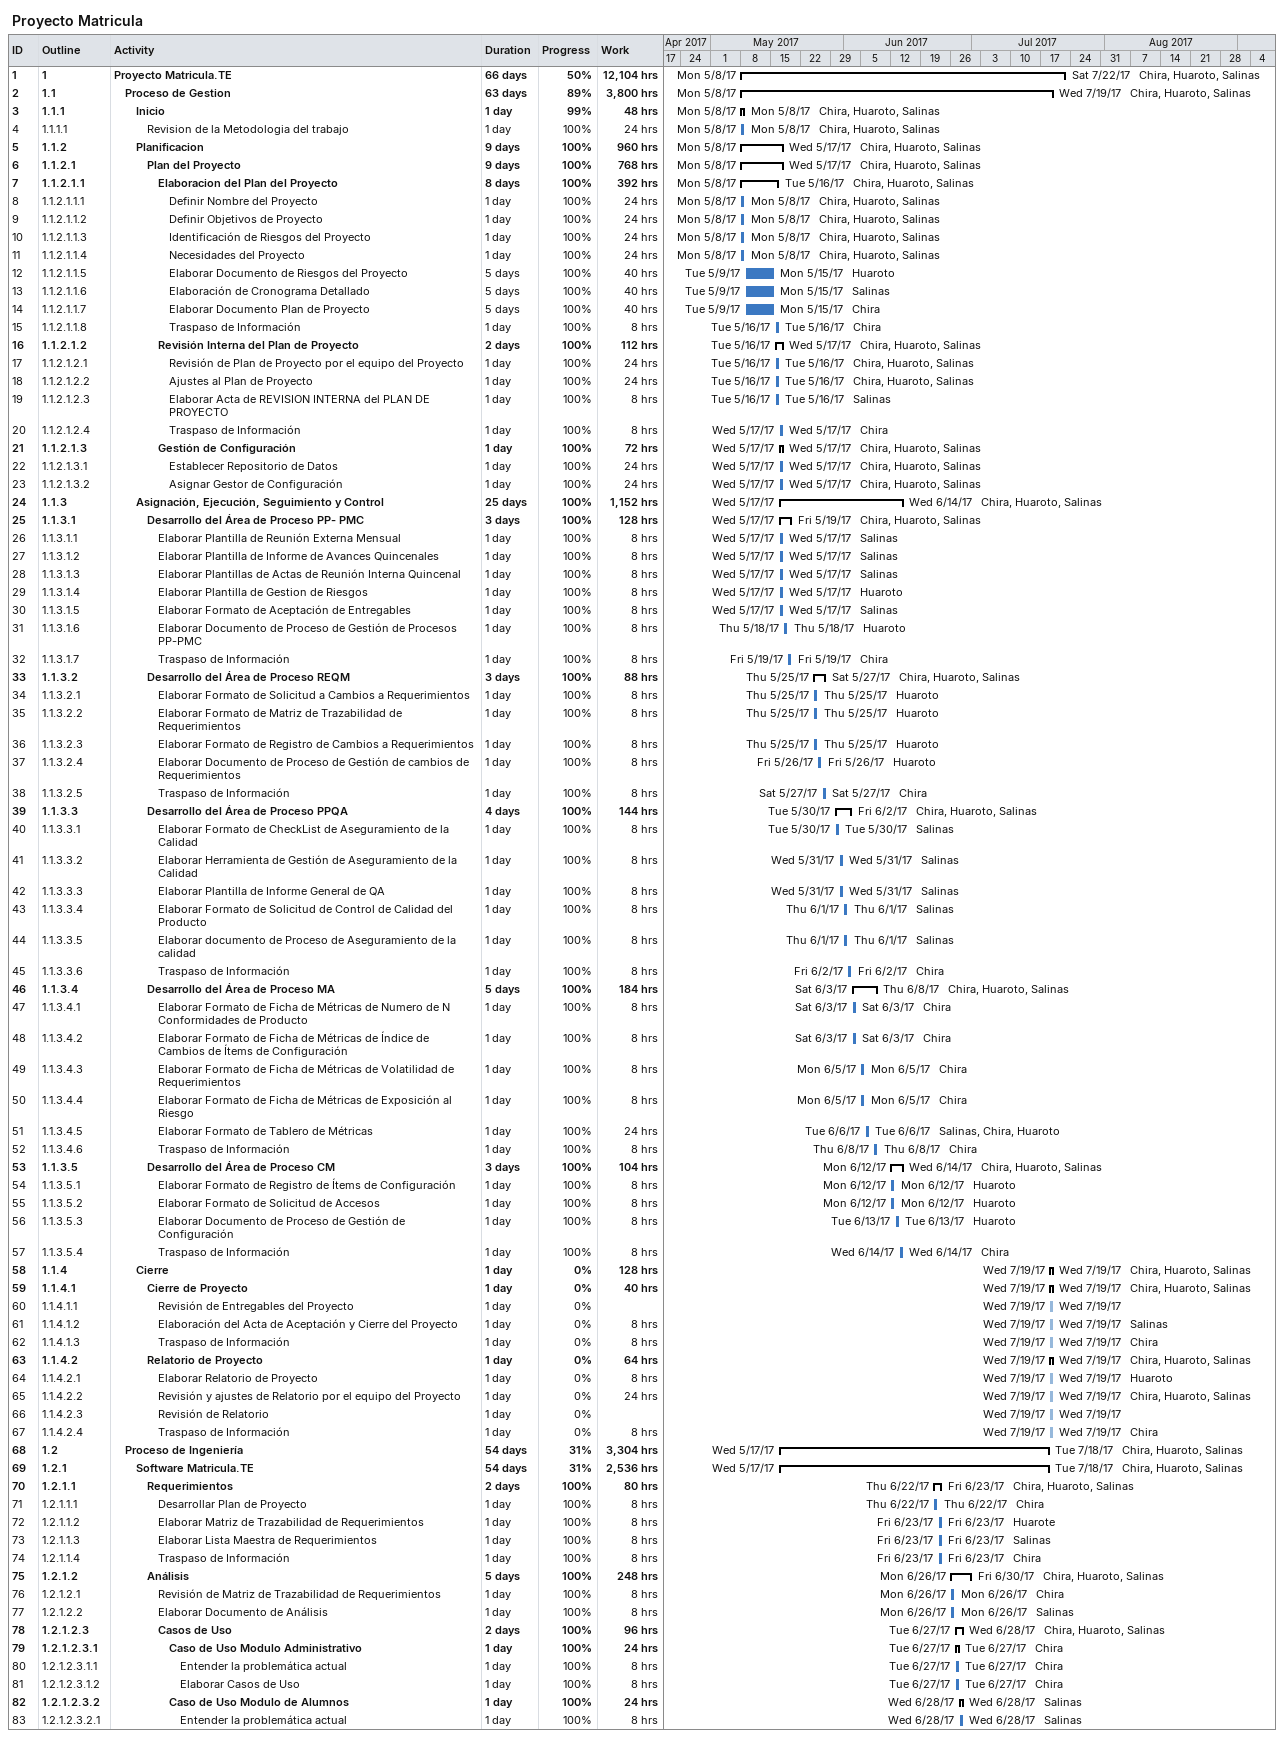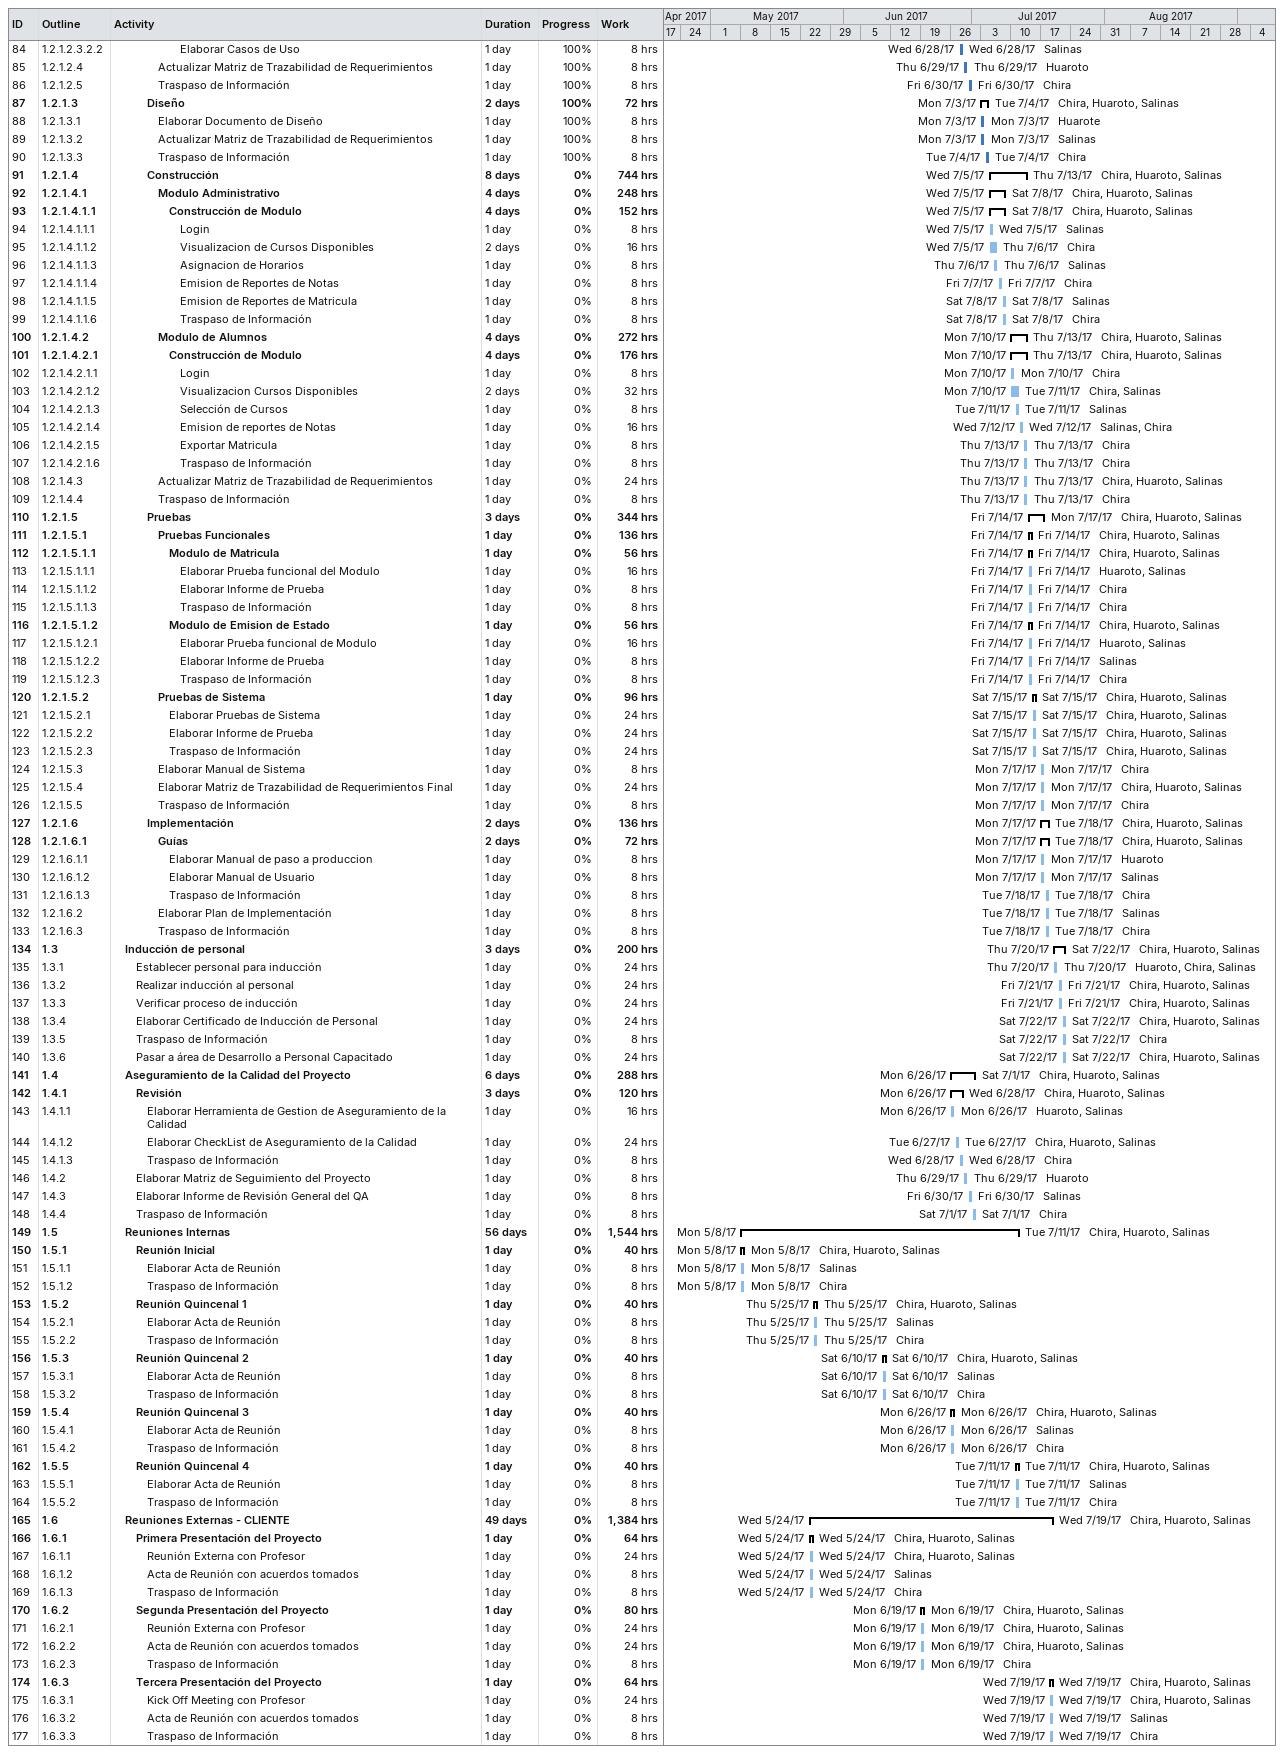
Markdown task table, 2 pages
Proyecto Matricula

| ID | WBS | Task | Duration | Start | Finish | Resources | % complete | Work (h) |
|---|---|---|---|---|---|---|---|---|
| 1 | 1 | **Proyecto Matricula.TE** | 66d | 2017-05-08 | 2017-07-22 | Chira, Huaroto, Salinas | 50 | 12104 |
| 2 | 1.1 | **Proceso de Gestion** | 63d | 2017-05-08 | 2017-07-19 | Chira, Huaroto, Salinas | 89 | 3800 |
| 3 | 1.1.1 | **Inicio** | 1d | 2017-05-08 | 2017-05-08 | Chira, Huaroto, Salinas | 99 | 48 |
| 4 | 1.1.1.1 | Revision de la Metodologia del trabajo | 1d | 2017-05-08 | 2017-05-08 | Chira, Huaroto, Salinas | 100 | 24 |
| 5 | 1.1.2 | **Planificacion** | 9d | 2017-05-08 | 2017-05-17 | Chira, Huaroto, Salinas | 100 | 960 |
| 6 | 1.1.2.1 | **Plan del Proyecto** | 9d | 2017-05-08 | 2017-05-17 | Chira, Huaroto, Salinas | 100 | 768 |
| 7 | 1.1.2.1.1 | **Elaboracion del Plan del Proyecto** | 8d | 2017-05-08 | 2017-05-16 | Chira, Huaroto, Salinas | 100 | 392 |
| 8 | 1.1.2.1.1.1 | Definir Nombre del Proyecto | 1d | 2017-05-08 | 2017-05-08 | Chira, Huaroto, Salinas | 100 | 24 |
| 9 | 1.1.2.1.1.2 | Definir Objetivos de Proyecto | 1d | 2017-05-08 | 2017-05-08 | Chira, Huaroto, Salinas | 100 | 24 |
| 10 | 1.1.2.1.1.3 | Identificación de Riesgos del Proyecto | 1d | 2017-05-08 | 2017-05-08 | Chira, Huaroto, Salinas | 100 | 24 |
| 11 | 1.1.2.1.1.4 | Necesidades del Proyecto | 1d | 2017-05-08 | 2017-05-08 | Chira, Huaroto, Salinas | 100 | 24 |
| 12 | 1.1.2.1.1.5 | Elaborar Documento de Riesgos del Proyecto | 5d | 2017-05-09 | 2017-05-15 | Huaroto | 100 | 40 |
| 13 | 1.1.2.1.1.6 | Elaboración de Cronograma Detallado | 5d | 2017-05-09 | 2017-05-15 | Salinas | 100 | 40 |
| 14 | 1.1.2.1.1.7 | Elaborar Documento Plan de Proyecto | 5d | 2017-05-09 | 2017-05-15 | Chira | 100 | 40 |
| 15 | 1.1.2.1.1.8 | Traspaso de Información | 1d | 2017-05-16 | 2017-05-16 | Chira | 100 | 8 |
| 16 | 1.1.2.1.2 | **Revisión Interna del Plan de Proyecto** | 2d | 2017-05-16 | 2017-05-17 | Chira, Huaroto, Salinas | 100 | 112 |
| 17 | 1.1.2.1.2.1 | Revisión de Plan de Proyecto por el equipo del Proyecto | 1d | 2017-05-16 | 2017-05-16 | Chira, Huaroto, Salinas | 100 | 24 |
| 18 | 1.1.2.1.2.2 | Ajustes al Plan de Proyecto | 1d | 2017-05-16 | 2017-05-16 | Chira, Huaroto, Salinas | 100 | 24 |
| 19 | 1.1.2.1.2.3 | Elaborar Acta de REVISION INTERNA del PLAN DE PROYECTO | 1d | 2017-05-16 | 2017-05-16 | Salinas | 100 | 8 |
| 20 | 1.1.2.1.2.4 | Traspaso de Información | 1d | 2017-05-17 | 2017-05-17 | Chira | 100 | 8 |
| 21 | 1.1.2.1.3 | **Gestión de Configuración** | 1d | 2017-05-17 | 2017-05-17 | Chira, Huaroto, Salinas | 100 | 72 |
| 22 | 1.1.2.1.3.1 | Establecer Repositorio de Datos | 1d | 2017-05-17 | 2017-05-17 | Chira, Huaroto, Salinas | 100 | 24 |
| 23 | 1.1.2.1.3.2 | Asignar Gestor de Configuración | 1d | 2017-05-17 | 2017-05-17 | Chira, Huaroto, Salinas | 100 | 24 |
| 24 | 1.1.3 | **Asignación, Ejecución, Seguimiento y Control** | 25d | 2017-05-17 | 2017-06-14 | Chira, Huaroto, Salinas | 100 | 1152 |
| 25 | 1.1.3.1 | **Desarrollo del Área de Proceso PP- PMC** | 3d | 2017-05-17 | 2017-05-19 | Chira, Huaroto, Salinas | 100 | 128 |
| 26 | 1.1.3.1.1 | Elaborar Plantilla de Reunión Externa Mensual | 1d | 2017-05-17 | 2017-05-17 | Salinas | 100 | 8 |
| 27 | 1.1.3.1.2 | Elaborar Plantilla de Informe de Avances Quincenales | 1d | 2017-05-17 | 2017-05-17 | Salinas | 100 | 8 |
| 28 | 1.1.3.1.3 | Elaborar Plantillas de Actas de Reunión Interna Quincenal | 1d | 2017-05-17 | 2017-05-17 | Salinas | 100 | 8 |
| 29 | 1.1.3.1.4 | Elaborar Plantilla de Gestion de Riesgos | 1d | 2017-05-17 | 2017-05-17 | Huaroto | 100 | 8 |
| 30 | 1.1.3.1.5 | Elaborar Formato de Aceptación de Entregables | 1d | 2017-05-17 | 2017-05-17 | Salinas | 100 | 8 |
| 31 | 1.1.3.1.6 | Elaborar Documento de Proceso de Gestión de Procesos PP-PMC | 1d | 2017-05-18 | 2017-05-18 | Huaroto | 100 | 8 |
| 32 | 1.1.3.1.7 | Traspaso de Información | 1d | 2017-05-19 | 2017-05-19 | Chira | 100 | 8 |
| 33 | 1.1.3.2 | **Desarrollo del Área de Proceso REQM** | 3d | 2017-05-25 | 2017-05-27 | Chira, Huaroto, Salinas | 100 | 88 |
| 34 | 1.1.3.2.1 | Elaborar Formato de Solicitud a Cambios a Requerimientos | 1d | 2017-05-25 | 2017-05-25 | Huaroto | 100 | 8 |
| 35 | 1.1.3.2.2 | Elaborar Formato de Matriz de Trazabilidad de Requerimientos | 1d | 2017-05-25 | 2017-05-25 | Huaroto | 100 | 8 |
| 36 | 1.1.3.2.3 | Elaborar Formato de Registro de Cambios a Requerimientos | 1d | 2017-05-25 | 2017-05-25 | Huaroto | 100 | 8 |
| 37 | 1.1.3.2.4 | Elaborar Documento de Proceso de Gestión de cambios de Requerimientos | 1d | 2017-05-26 | 2017-05-26 | Huaroto | 100 | 8 |
| 38 | 1.1.3.2.5 | Traspaso de Información | 1d | 2017-05-27 | 2017-05-27 | Chira | 100 | 8 |
| 39 | 1.1.3.3 | **Desarrollo del Área de Proceso PPQA** | 4d | 2017-05-30 | 2017-06-02 | Chira, Huaroto, Salinas | 100 | 144 |
| 40 | 1.1.3.3.1 | Elaborar Formato de CheckList de Aseguramiento de la Calidad | 1d | 2017-05-30 | 2017-05-30 | Salinas | 100 | 8 |
| 41 | 1.1.3.3.2 | Elaborar Herramienta de Gestión de Aseguramiento de la Calidad | 1d | 2017-05-31 | 2017-05-31 | Salinas | 100 | 8 |
| 42 | 1.1.3.3.3 | Elaborar Plantilla de Informe General de QA | 1d | 2017-05-31 | 2017-05-31 | Salinas | 100 | 8 |
| 43 | 1.1.3.3.4 | Elaborar Formato de Solicitud de Control de Calidad del Producto | 1d | 2017-06-01 | 2017-06-01 | Salinas | 100 | 8 |
| 44 | 1.1.3.3.5 | Elaborar documento de Proceso de Aseguramiento de la calidad | 1d | 2017-06-01 | 2017-06-01 | Salinas | 100 | 8 |
| 45 | 1.1.3.3.6 | Traspaso de Información | 1d | 2017-06-02 | 2017-06-02 | Chira | 100 | 8 |
| 46 | 1.1.3.4 | **Desarrollo del Área de Proceso MA** | 5d | 2017-06-03 | 2017-06-08 | Chira, Huaroto, Salinas | 100 | 184 |
| 47 | 1.1.3.4.1 | Elaborar Formato de Ficha de Métricas de Numero de N Conformidades de Producto | 1d | 2017-06-03 | 2017-06-03 | Chira | 100 | 8 |
| 48 | 1.1.3.4.2 | Elaborar Formato de Ficha de Métricas de Índice de Cambios de Ítems de Configuración | 1d | 2017-06-03 | 2017-06-03 | Chira | 100 | 8 |
| 49 | 1.1.3.4.3 | Elaborar Formato de Ficha de Métricas de Volatilidad de Requerimientos | 1d | 2017-06-05 | 2017-06-05 | Chira | 100 | 8 |
| 50 | 1.1.3.4.4 | Elaborar Formato de Ficha de Métricas de Exposición al Riesgo | 1d | 2017-06-05 | 2017-06-05 | Chira | 100 | 8 |
| 51 | 1.1.3.4.5 | Elaborar Formato de Tablero de Métricas | 1d | 2017-06-06 | 2017-06-06 | Salinas, Chira, Huaroto | 100 | 24 |
| 52 | 1.1.3.4.6 | Traspaso de Información | 1d | 2017-06-08 | 2017-06-08 | Chira | 100 | 8 |
| 53 | 1.1.3.5 | **Desarrollo del Área de Proceso CM** | 3d | 2017-06-12 | 2017-06-14 | Chira, Huaroto, Salinas | 100 | 104 |
| 54 | 1.1.3.5.1 | Elaborar Formato de Registro de Ítems de Configuración | 1d | 2017-06-12 | 2017-06-12 | Huaroto | 100 | 8 |
| 55 | 1.1.3.5.2 | Elaborar Formato de Solicitud de Accesos | 1d | 2017-06-12 | 2017-06-12 | Huaroto | 100 | 8 |
| 56 | 1.1.3.5.3 | Elaborar Documento de Proceso de Gestión de Configuración | 1d | 2017-06-13 | 2017-06-13 | Huaroto | 100 | 8 |
| 57 | 1.1.3.5.4 | Traspaso de Información | 1d | 2017-06-14 | 2017-06-14 | Chira | 100 | 8 |
| 58 | 1.1.4 | **Cierre** | 1d | 2017-07-19 | 2017-07-19 | Chira, Huaroto, Salinas | 0 | 128 |
| 59 | 1.1.4.1 | **Cierre de Proyecto** | 1d | 2017-07-19 | 2017-07-19 | Chira, Huaroto, Salinas | 0 | 40 |
| 60 | 1.1.4.1.1 | Revisión de Entregables del Proyecto | 1d | 2017-07-19 | 2017-07-19 |  | 0 |  |
| 61 | 1.1.4.1.2 | Elaboración del Acta de Aceptación y Cierre del Proyecto | 1d | 2017-07-19 | 2017-07-19 | Salinas | 0 | 8 |
| 62 | 1.1.4.1.3 | Traspaso de Información | 1d | 2017-07-19 | 2017-07-19 | Chira | 0 | 8 |
| 63 | 1.1.4.2 | **Relatorio de Proyecto** | 1d | 2017-07-19 | 2017-07-19 | Chira, Huaroto, Salinas | 0 | 64 |
| 64 | 1.1.4.2.1 | Elaborar Relatorio de Proyecto | 1d | 2017-07-19 | 2017-07-19 | Huaroto | 0 | 8 |
| 65 | 1.1.4.2.2 | Revisión y ajustes de Relatorio por el equipo del Proyecto | 1d | 2017-07-19 | 2017-07-19 | Chira, Huaroto, Salinas | 0 | 24 |
| 66 | 1.1.4.2.3 | Revisión de Relatorio | 1d | 2017-07-19 | 2017-07-19 |  | 0 |  |
| 67 | 1.1.4.2.4 | Traspaso de Información | 1d | 2017-07-19 | 2017-07-19 | Chira | 0 | 8 |
| 68 | 1.2 | **Proceso de Ingeniería** | 54d | 2017-05-17 | 2017-07-18 | Chira, Huaroto, Salinas | 31 | 3304 |
| 69 | 1.2.1 | **Software Matricula.TE** | 54d | 2017-05-17 | 2017-07-18 | Chira, Huaroto, Salinas | 31 | 2536 |
| 70 | 1.2.1.1 | **Requerimientos** | 2d | 2017-06-22 | 2017-06-23 | Chira, Huaroto, Salinas | 100 | 80 |
| 71 | 1.2.1.1.1 | Desarrollar Plan de Proyecto | 1d | 2017-06-22 | 2017-06-22 | Chira | 100 | 8 |
| 72 | 1.2.1.1.2 | Elaborar Matriz de Trazabilidad de Requerimientos | 1d | 2017-06-23 | 2017-06-23 | Huarote | 100 | 8 |
| 73 | 1.2.1.1.3 | Elaborar Lista Maestra de Requerimientos | 1d | 2017-06-23 | 2017-06-23 | Salinas | 100 | 8 |
| 74 | 1.2.1.1.4 | Traspaso de Información | 1d | 2017-06-23 | 2017-06-23 | Chira | 100 | 8 |
| 75 | 1.2.1.2 | **Análisis** | 5d | 2017-06-26 | 2017-06-30 | Chira, Huaroto, Salinas | 100 | 248 |
| 76 | 1.2.1.2.1 | Revisión de Matriz de Trazabilidad de Requerimientos | 1d | 2017-06-26 | 2017-06-26 | Chira | 100 | 8 |
| 77 | 1.2.1.2.2 | Elaborar Documento de Análisis | 1d | 2017-06-26 | 2017-06-26 | Salinas | 100 | 8 |
| 78 | 1.2.1.2.3 | **Casos de Uso** | 2d | 2017-06-27 | 2017-06-28 | Chira, Huaroto, Salinas | 100 | 96 |
| 79 | 1.2.1.2.3.1 | **Caso de Uso Modulo Administrativo** | 1d | 2017-06-27 | 2017-06-27 | Chira | 100 | 24 |
| 80 | 1.2.1.2.3.1.1 | Entender la problemática actual | 1d | 2017-06-27 | 2017-06-27 | Chira | 100 | 8 |
| 81 | 1.2.1.2.3.1.2 | Elaborar Casos de Uso | 1d | 2017-06-27 | 2017-06-27 | Chira | 100 | 8 |
| 82 | 1.2.1.2.3.2 | **Caso de Uso Modulo de Alumnos** | 1d | 2017-06-28 | 2017-06-28 | Salinas | 100 | 24 |
| 83 | 1.2.1.2.3.2.1 | Entender la problemática actual | 1d | 2017-06-28 | 2017-06-28 | Salinas | 100 | 8 |
| 84 | 1.2.1.2.3.2.2 | Elaborar Casos de Uso | 1d | 2017-06-28 | 2017-06-28 | Salinas | 100 | 8 |
| 85 | 1.2.1.2.4 | Actualizar Matriz de Trazabilidad de Requerimientos | 1d | 2017-06-29 | 2017-06-29 | Huaroto | 100 | 8 |
| 86 | 1.2.1.2.5 | Traspaso de Información | 1d | 2017-06-30 | 2017-06-30 | Chira | 100 | 8 |
| 87 | 1.2.1.3 | **Diseño** | 2d | 2017-07-03 | 2017-07-04 | Chira, Huaroto, Salinas | 100 | 72 |
| 88 | 1.2.1.3.1 | Elaborar Documento de Diseño | 1d | 2017-07-03 | 2017-07-03 | Huarote | 100 | 8 |
| 89 | 1.2.1.3.2 | Actualizar Matriz de Trazabilidad de Requerimientos | 1d | 2017-07-03 | 2017-07-03 | Salinas | 100 | 8 |
| 90 | 1.2.1.3.3 | Traspaso de Información | 1d | 2017-07-04 | 2017-07-04 | Chira | 100 | 8 |
| 91 | 1.2.1.4 | **Construcción** | 8d | 2017-07-05 | 2017-07-13 | Chira, Huaroto, Salinas | 0 | 744 |
| 92 | 1.2.1.4.1 | **Modulo Administrativo** | 4d | 2017-07-05 | 2017-07-08 | Chira, Huaroto, Salinas | 0 | 248 |
| 93 | 1.2.1.4.1.1 | **Construcción de Modulo** | 4d | 2017-07-05 | 2017-07-08 | Chira, Huaroto, Salinas | 0 | 152 |
| 94 | 1.2.1.4.1.1.1 | Login | 1d | 2017-07-05 | 2017-07-05 | Salinas | 0 | 8 |
| 95 | 1.2.1.4.1.1.2 | Visualizacion de Cursos Disponibles | 2d | 2017-07-05 | 2017-07-06 | Chira | 0 | 16 |
| 96 | 1.2.1.4.1.1.3 | Asignacion de Horarios | 1d | 2017-07-06 | 2017-07-06 | Salinas | 0 | 8 |
| 97 | 1.2.1.4.1.1.4 | Emision de Reportes de Notas | 1d | 2017-07-07 | 2017-07-07 | Chira | 0 | 8 |
| 98 | 1.2.1.4.1.1.5 | Emision de Reportes de Matricula | 1d | 2017-07-08 | 2017-07-08 | Salinas | 0 | 8 |
| 99 | 1.2.1.4.1.1.6 | Traspaso de Información | 1d | 2017-07-08 | 2017-07-08 | Chira | 0 | 8 |
| 100 | 1.2.1.4.2 | **Modulo de Alumnos** | 4d | 2017-07-10 | 2017-07-13 | Chira, Huaroto, Salinas | 0 | 272 |
| 101 | 1.2.1.4.2.1 | **Construcción de Modulo** | 4d | 2017-07-10 | 2017-07-13 | Chira, Huaroto, Salinas | 0 | 176 |
| 102 | 1.2.1.4.2.1.1 | Login | 1d | 2017-07-10 | 2017-07-10 | Chira | 0 | 8 |
| 103 | 1.2.1.4.2.1.2 | Visualizacion Cursos Disponibles | 2d | 2017-07-10 | 2017-07-11 | Chira, Salinas | 0 | 32 |
| 104 | 1.2.1.4.2.1.3 | Selección de Cursos | 1d | 2017-07-11 | 2017-07-11 | Salinas | 0 | 8 |
| 105 | 1.2.1.4.2.1.4 | Emision de reportes de Notas | 1d | 2017-07-12 | 2017-07-12 | Salinas, Chira | 0 | 16 |
| 106 | 1.2.1.4.2.1.5 | Exportar Matricula | 1d | 2017-07-13 | 2017-07-13 | Chira | 0 | 8 |
| 107 | 1.2.1.4.2.1.6 | Traspaso de Información | 1d | 2017-07-13 | 2017-07-13 | Chira | 0 | 8 |
| 108 | 1.2.1.4.3 | Actualizar Matriz de Trazabilidad de Requerimientos | 1d | 2017-07-13 | 2017-07-13 | Chira, Huaroto, Salinas | 0 | 24 |
| 109 | 1.2.1.4.4 | Traspaso de Información | 1d | 2017-07-13 | 2017-07-13 | Chira | 0 | 8 |
| 110 | 1.2.1.5 | **Pruebas** | 3d | 2017-07-14 | 2017-07-17 | Chira, Huaroto, Salinas | 0 | 344 |
| 111 | 1.2.1.5.1 | **Pruebas Funcionales** | 1d | 2017-07-14 | 2017-07-14 | Chira, Huaroto, Salinas | 0 | 136 |
| 112 | 1.2.1.5.1.1 | **Modulo de Matricula** | 1d | 2017-07-14 | 2017-07-14 | Chira, Huaroto, Salinas | 0 | 56 |
| 113 | 1.2.1.5.1.1.1 | Elaborar Prueba funcional del Modulo | 1d | 2017-07-14 | 2017-07-14 | Huaroto, Salinas | 0 | 16 |
| 114 | 1.2.1.5.1.1.2 | Elaborar Informe de Prueba | 1d | 2017-07-14 | 2017-07-14 | Chira | 0 | 8 |
| 115 | 1.2.1.5.1.1.3 | Traspaso de Información | 1d | 2017-07-14 | 2017-07-14 | Chira | 0 | 8 |
| 116 | 1.2.1.5.1.2 | **Modulo de Emision de Estado** | 1d | 2017-07-14 | 2017-07-14 | Chira, Huaroto, Salinas | 0 | 56 |
| 117 | 1.2.1.5.1.2.1 | Elaborar Prueba funcional de Modulo | 1d | 2017-07-14 | 2017-07-14 | Huaroto, Salinas | 0 | 16 |
| 118 | 1.2.1.5.1.2.2 | Elaborar Informe de Prueba | 1d | 2017-07-14 | 2017-07-14 | Salinas | 0 | 8 |
| 119 | 1.2.1.5.1.2.3 | Traspaso de Información | 1d | 2017-07-14 | 2017-07-14 | Chira | 0 | 8 |
| 120 | 1.2.1.5.2 | **Pruebas de Sistema** | 1d | 2017-07-15 | 2017-07-15 | Chira, Huaroto, Salinas | 0 | 96 |
| 121 | 1.2.1.5.2.1 | Elaborar Pruebas de Sistema | 1d | 2017-07-15 | 2017-07-15 | Chira, Huaroto, Salinas | 0 | 24 |
| 122 | 1.2.1.5.2.2 | Elaborar Informe de Prueba | 1d | 2017-07-15 | 2017-07-15 | Chira, Huaroto, Salinas | 0 | 24 |
| 123 | 1.2.1.5.2.3 | Traspaso de Información | 1d | 2017-07-15 | 2017-07-15 | Chira, Huaroto, Salinas | 0 | 24 |
| 124 | 1.2.1.5.3 | Elaborar Manual de Sistema | 1d | 2017-07-17 | 2017-07-17 | Chira | 0 | 8 |
| 125 | 1.2.1.5.4 | Elaborar Matriz de Trazabilidad de Requerimientos Final | 1d | 2017-07-17 | 2017-07-17 | Chira, Huaroto, Salinas | 0 | 24 |
| 126 | 1.2.1.5.5 | Traspaso de Información | 1d | 2017-07-17 | 2017-07-17 | Chira | 0 | 8 |
| 127 | 1.2.1.6 | **Implementación** | 2d | 2017-07-17 | 2017-07-18 | Chira, Huaroto, Salinas | 0 | 136 |
| 128 | 1.2.1.6.1 | **Guías** | 2d | 2017-07-17 | 2017-07-18 | Chira, Huaroto, Salinas | 0 | 72 |
| 129 | 1.2.1.6.1.1 | Elaborar Manual de paso a produccion | 1d | 2017-07-17 | 2017-07-17 | Huaroto | 0 | 8 |
| 130 | 1.2.1.6.1.2 | Elaborar Manual de Usuario | 1d | 2017-07-17 | 2017-07-17 | Salinas | 0 | 8 |
| 131 | 1.2.1.6.1.3 | Traspaso de Información | 1d | 2017-07-18 | 2017-07-18 | Chira | 0 | 8 |
| 132 | 1.2.1.6.2 | Elaborar Plan de Implementación | 1d | 2017-07-18 | 2017-07-18 | Salinas | 0 | 8 |
| 133 | 1.2.1.6.3 | Traspaso de Información | 1d | 2017-07-18 | 2017-07-18 | Chira | 0 | 8 |
| 134 | 1.3 | **Inducción de personal** | 3d | 2017-07-20 | 2017-07-22 | Chira, Huaroto, Salinas | 0 | 200 |
| 135 | 1.3.1 | Establecer personal para inducción | 1d | 2017-07-20 | 2017-07-20 | Huaroto, Chira, Salinas | 0 | 24 |
| 136 | 1.3.2 | Realizar inducción al personal | 1d | 2017-07-21 | 2017-07-21 | Chira, Huaroto, Salinas | 0 | 24 |
| 137 | 1.3.3 | Verificar proceso de inducción | 1d | 2017-07-21 | 2017-07-21 | Chira, Huaroto, Salinas | 0 | 24 |
| 138 | 1.3.4 | Elaborar Certificado de Inducción de Personal | 1d | 2017-07-22 | 2017-07-22 | Chira, Huaroto, Salinas | 0 | 24 |
| 139 | 1.3.5 | Traspaso de Información | 1d | 2017-07-22 | 2017-07-22 | Chira | 0 | 8 |
| 140 | 1.3.6 | Pasar a área de Desarrollo a Personal Capacitado | 1d | 2017-07-22 | 2017-07-22 | Chira, Huaroto, Salinas | 0 | 24 |
| 141 | 1.4 | **Aseguramiento de la Calidad del Proyecto** | 6d | 2017-06-26 | 2017-07-01 | Chira, Huaroto, Salinas | 0 | 288 |
| 142 | 1.4.1 | **Revisión** | 3d | 2017-06-26 | 2017-06-28 | Chira, Huaroto, Salinas | 0 | 120 |
| 143 | 1.4.1.1 | Elaborar Herramienta de Gestion de Aseguramiento de la Calidad | 1d | 2017-06-26 | 2017-06-26 | Huaroto, Salinas | 0 | 16 |
| 144 | 1.4.1.2 | Elaborar CheckList de Aseguramiento de la Calidad | 1d | 2017-06-27 | 2017-06-27 | Chira, Huaroto, Salinas | 0 | 24 |
| 145 | 1.4.1.3 | Traspaso de Información | 1d | 2017-06-28 | 2017-06-28 | Chira | 0 | 8 |
| 146 | 1.4.2 | Elaborar Matriz de Seguimiento del Proyecto | 1d | 2017-06-29 | 2017-06-29 | Huaroto | 0 | 8 |
| 147 | 1.4.3 | Elaborar Informe de Revisión General del QA | 1d | 2017-06-30 | 2017-06-30 | Salinas | 0 | 8 |
| 148 | 1.4.4 | Traspaso de Información | 1d | 2017-07-01 | 2017-07-01 | Chira | 0 | 8 |
| 149 | 1.5 | **Reuniones Internas** | 56d | 2017-05-08 | 2017-07-11 | Chira, Huaroto, Salinas | 0 | 1544 |
| 150 | 1.5.1 | **Reunión Inicial** | 1d | 2017-05-08 | 2017-05-08 | Chira, Huaroto, Salinas | 0 | 40 |
| 151 | 1.5.1.1 | Elaborar Acta de Reunión | 1d | 2017-05-08 | 2017-05-08 | Salinas | 0 | 8 |
| 152 | 1.5.1.2 | Traspaso de Información | 1d | 2017-05-08 | 2017-05-08 | Chira | 0 | 8 |
| 153 | 1.5.2 | **Reunión Quincenal 1** | 1d | 2017-05-25 | 2017-05-25 | Chira, Huaroto, Salinas | 0 | 40 |
| 154 | 1.5.2.1 | Elaborar Acta de Reunión | 1d | 2017-05-25 | 2017-05-25 | Salinas | 0 | 8 |
| 155 | 1.5.2.2 | Traspaso de Información | 1d | 2017-05-25 | 2017-05-25 | Chira | 0 | 8 |
| 156 | 1.5.3 | **Reunión Quincenal 2** | 1d | 2017-06-10 | 2017-06-10 | Chira, Huaroto, Salinas | 0 | 40 |
| 157 | 1.5.3.1 | Elaborar Acta de Reunión | 1d | 2017-06-10 | 2017-06-10 | Salinas | 0 | 8 |
| 158 | 1.5.3.2 | Traspaso de Información | 1d | 2017-06-10 | 2017-06-10 | Chira | 0 | 8 |
| 159 | 1.5.4 | **Reunión Quincenal 3** | 1d | 2017-06-26 | 2017-06-26 | Chira, Huaroto, Salinas | 0 | 40 |
| 160 | 1.5.4.1 | Elaborar Acta de Reunión | 1d | 2017-06-26 | 2017-06-26 | Salinas | 0 | 8 |
| 161 | 1.5.4.2 | Traspaso de Información | 1d | 2017-06-26 | 2017-06-26 | Chira | 0 | 8 |
| 162 | 1.5.5 | **Reunión Quincenal 4** | 1d | 2017-07-11 | 2017-07-11 | Chira, Huaroto, Salinas | 0 | 40 |
| 163 | 1.5.5.1 | Elaborar Acta de Reunión | 1d | 2017-07-11 | 2017-07-11 | Salinas | 0 | 8 |
| 164 | 1.5.5.2 | Traspaso de Información | 1d | 2017-07-11 | 2017-07-11 | Chira | 0 | 8 |
| 165 | 1.6 | **Reuniones Externas - CLIENTE** | 49d | 2017-05-24 | 2017-07-19 | Chira, Huaroto, Salinas | 0 | 1384 |
| 166 | 1.6.1 | **Primera Presentación del Proyecto** | 1d | 2017-05-24 | 2017-05-24 | Chira, Huaroto, Salinas | 0 | 64 |
| 167 | 1.6.1.1 | Reunión Externa con Profesor | 1d | 2017-05-24 | 2017-05-24 | Chira, Huaroto, Salinas | 0 | 24 |
| 168 | 1.6.1.2 | Acta de Reunión con acuerdos tomados | 1d | 2017-05-24 | 2017-05-24 | Salinas | 0 | 8 |
| 169 | 1.6.1.3 | Traspaso de Información | 1d | 2017-05-24 | 2017-05-24 | Chira | 0 | 8 |
| 170 | 1.6.2 | **Segunda Presentación del Proyecto** | 1d | 2017-06-19 | 2017-06-19 | Chira, Huaroto, Salinas | 0 | 80 |
| 171 | 1.6.2.1 | Reunión Externa con Profesor | 1d | 2017-06-19 | 2017-06-19 | Chira, Huaroto, Salinas | 0 | 24 |
| 172 | 1.6.2.2 | Acta de Reunión con acuerdos tomados | 1d | 2017-06-19 | 2017-06-19 | Chira, Huaroto, Salinas | 0 | 24 |
| 173 | 1.6.2.3 | Traspaso de Información | 1d | 2017-06-19 | 2017-06-19 | Chira | 0 | 8 |
| 174 | 1.6.3 | **Tercera Presentación del Proyecto** | 1d | 2017-07-19 | 2017-07-19 | Chira, Huaroto, Salinas | 0 | 64 |
| 175 | 1.6.3.1 | Kick Off Meeting con Profesor | 1d | 2017-07-19 | 2017-07-19 | Chira, Huaroto, Salinas | 0 | 24 |
| 176 | 1.6.3.2 | Acta de Reunión con acuerdos tomados | 1d | 2017-07-19 | 2017-07-19 | Salinas | 0 | 8 |
| 177 | 1.6.3.3 | Traspaso de Información | 1d | 2017-07-19 | 2017-07-19 | Chira | 0 | 8 |
